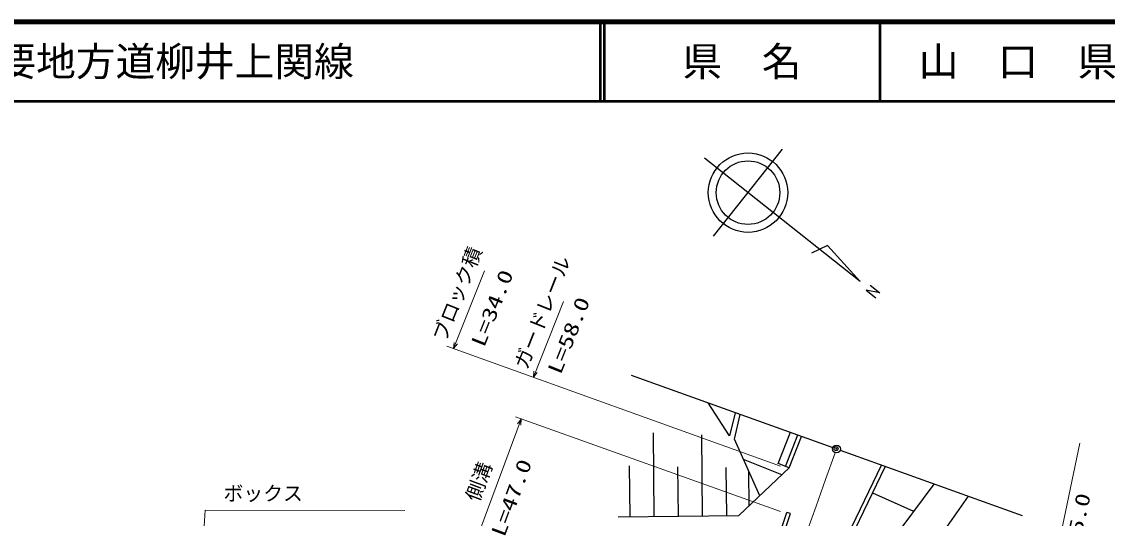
# Model space of a CAD drawing. Units: millimetres, scale not verified. Extents: x 40000 to 680000, y 20000 to 380000.
# Drawn here: x 224916 to 361628, y 317510 to 380000 of the extents above; entities that cross this region are included whole.
import ezdxf
from ezdxf.enums import TextEntityAlignment as Align

# ---------------------------------------------------------------- set-up
doc = ezdxf.new("R2010")
doc.units = ezdxf.units.MM
doc.header["$LTSCALE"] = 1000
doc.header["$PDMODE"] = 32
doc.header["$PDSIZE"] = 500
doc.linetypes.add('CHAIN', pattern=[18.5, 12, -1.5, 3.5, -1.5])
for name, color, linetype, lineweight in [('M-BGD', 7, 'Continuous', 25), ('M-BMK', 2, 'CHAIN', 13), ('M-BMK-OTRS', 5, 'Continuous', 25), ('M-BMK-SRVR', 3, 'Continuous', 25), ('M-OTRS', 6, 'Continuous', 25), ('M-STR-HTXT', 7, 'Continuous', 13), ('M-TTL', 2, 'Continuous', 140), ('M-TTL-LINE', 7, 'Continuous', 50)]:
    doc.layers.add(name, color=color, linetype=linetype, lineweight=lineweight)
doc.layers.add('M-TTL-TXT', color=7, linetype='Continuous')
doc.styles.add('ＭＳ ゴシック', font='')
doc.styles.get('ＭＳ ゴシック').set_extended_font_data('MS Gothic')

msp = doc.modelspace()

# ---------------------------------------------------------------- linework, layer by layer
at = {"layer": 'M-BGD'}
for p, q in [((314038, 327904), (311367, 332026)), ((314785, 330800), (314038, 327904)), ((314671, 327452), (315384, 330585)), ((304576, 317740), (304467, 328255)), ((320160, 324416), (321730, 328363)), ((310655, 317803), (310549, 328032)), ((317852, 320351), (314671, 327452)), ((321089, 324047), (322659, 327994)), ((321554, 323862), (323124, 327809)), ((301537, 317708), (301470, 324103)), ((320628, 322984), (315814, 324899)), ((321554, 323862), (320160, 324416)), ((328936, 315367), (333208, 324192)), ((307616, 317771), (307551, 323994)), ((313695, 317834), (313632, 323886)), ((315214, 317850), (321554, 323862)), ((316533, 319100), (316488, 323394)), ((329365, 315107), (333658, 323974)), ((332988, 312615), (339814, 321822)), ((337255, 318370), (332105, 320689)), ((344128, 320275), (338184, 311902)), ((300017, 317692), (315214, 317850)), ((316423, 303670), (321270, 318257)), ((316894, 303503), (321744, 318099)), ((321744, 318099), (321270, 318257))]:
    msp.add_line(p, q, dxfattribs=at)
at = {"layer": 'M-BMK'}
msp.add_lwpolyline([(323274, 314333), (324957, 319038), (326157, 322399), (327357, 325759)], dxfattribs=at)
at = {"layer": 'M-BMK-OTRS'}
for p, q in [((301653, 335510), (327055, 326399)), ((327996, 326061), (350909, 317843))]:
    msp.add_line(p, q, dxfattribs=at)
at = {"layer": 'M-BMK-SRVR'}
for p, q in [((312033, 353004), (320731, 363975)), ((330487, 347306), (310897, 362838)), ((326406, 351818), (324380, 350872)), ((330487, 347306), (326406, 351818)), ((332987, 345881), (331276, 346215)), ((331276, 346215), (332495, 345259)), ((331777, 346840), (332987, 345881))]:
    msp.add_line(p, q, dxfattribs=at)
for centre, radius in [((316382, 358489), 5000), ((316382, 358489), 4000), ((327525, 326230), 498), ((327525, 326230), 15)]:
    msp.add_circle(centre, radius, dxfattribs=at)
at = {"layer": 'M-OTRS'}
msp.add_point((327478, 326276), dxfattribs=at)
at = {"layer": 'M-STR-HTXT'}
for p, q in [((279311, 338861), (283202, 348651)), ((289350, 335251), (293140, 344789)), ((320481, 324057), (278437, 339175)), ((281204, 312232), (287816, 330002)), ((320479, 318347), (287085, 330264)), ((353790, 305993), (358153, 326964)), ((248010, 318514), (245757, 282697)), ((248010, 318514), (273170, 318506))]:
    msp.add_line(p, q, dxfattribs=at)
for points in [[(279788, 339478), (279311, 338861), (279389, 339637)], [(289827, 335869), (289350, 335251), (289428, 336027)], [(287353, 329375), (287816, 330002), (287755, 329225)]]:
    msp.add_lwpolyline(points, dxfattribs=at)
at = {"layer": 'M-TTL'}
msp.add_line((680000, 380000), (40000, 380000), dxfattribs=at)
at = {"layer": 'M-TTL-LINE'}
for p, q in [((297750, 380000), (297750, 370000)), ((298250, 380000), (298250, 370000)), ((333000, 380000), (333000, 370000)), ((40000, 370000), (680000, 370000))]:
    msp.add_line(p, q, dxfattribs=at)

# ---------------------------------------------------------------- texts
at = {"layer": 'M-STR-HTXT', "style": 'ＭＳ ゴシック'}
for s, rotation, p in [('ブロック積', 68.281, (278813, 339390)), ('ガードレール', 68.281, (289067, 335916)), ('側溝', 69.581, (282985, 319277)), ('ボックス', 359.981, (250328, 319174))]:
    msp.add_text(s, height=1833, rotation=rotation, dxfattribs=at).set_placement(p, align=Align.BOTTOM_LEFT)
at = {"layer": 'M-STR-HTXT', "style": 'ＭＳ ゴシック', "width": 1.35}
for s, rotation, p in [('L=34.0', 68.281, (283660, 338726)), ('L=58.0', 68.281, (293301, 335289)), ('L=47.0', 69.581, (286214, 314855)), ('L=25.0', 77.381, (357895, 310455))]:
    msp.add_text(s, height=1833, rotation=rotation, dxfattribs=at).set_placement(p, align=Align.BOTTOM_LEFT)
at = {"layer": 'M-TTL-TXT', "style": 'ＭＳ ゴシック'}
msp.add_text('主要地方道柳井上関線', height=3666, dxfattribs=at).set_placement((216734, 375000), align=Align.MIDDLE_LEFT)
for s, p in [('県\u3000名', (315625, 375000)), ('山\u3000口\u3000県', (350375, 375000))]:
    msp.add_text(s, height=3666, dxfattribs=at).set_placement(p, align=Align.MIDDLE_CENTER)

doc.saveas('drawing.dxf')
